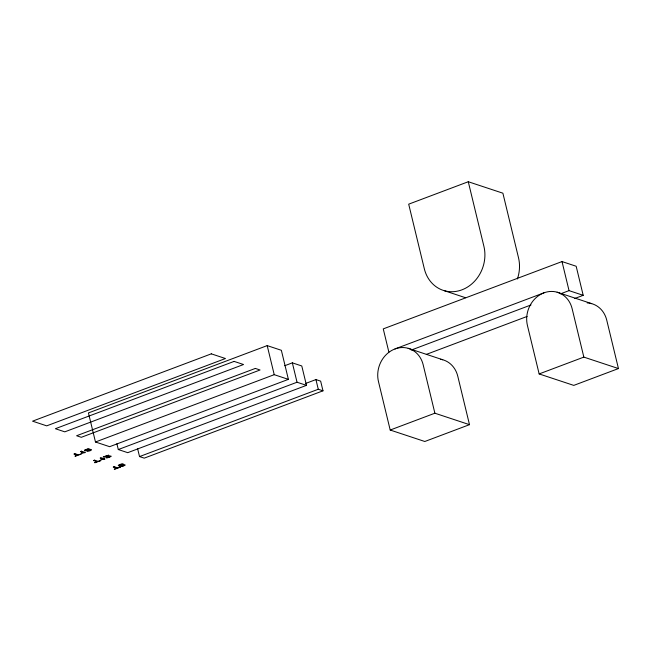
<?xml version="1.0" encoding="UTF-8"?>
<svg xmlns="http://www.w3.org/2000/svg" width="651" height="651" viewBox="0 0 651 651"><rect width="100%" height="100%" fill="white"/><g stroke="black" fill="none" stroke-linecap="round" stroke-linejoin="round"><path stroke-width="0.98" d="M84.654 450.167L87.812 448.897L90.001 449.149A2.368 0.659 -13.6 0 1 89.309 449.719A2.026 0.561 -13.6 0 1 91.14 449.524A2.026 0.561 -13.6 0 1 91.303 450.069C90.652 450.956 85.647 452.006 87.242 450.5A2.392 0.667 -13.6 0 1 85.061 450.769A2.392 0.667 -13.6 0 1 84.744 450.158M106.235 457.743L107.122 457.376M468.272 181.735L408.69 204.17L424.322 268.765A34.584 30.353 -71.7 0 0 461.925 289.841A34.584 30.353 -71.7 0 0 483.905 246.322L468.272 181.735L502.889 193.192L518.513 257.78A34.584 30.353 -71.7 0 1 517.39 278.978M267.195 345.608L88.446 412.929L95.477 441.996L109.637 446.684L288.385 379.362L281.354 350.295L267.195 345.608L274.226 374.675L288.385 379.362M284.739 365.716L292.348 362.851L301.787 365.976L306.475 385.351L127.734 452.673L118.295 449.548L116.887 443.738M574.638 298.54L583.198 295.318L576.168 266.251L562.008 261.564L383.26 328.885L388.883 352.134M95.477 441.996L274.226 374.675M118.295 449.548L297.035 382.227L306.475 385.351M440.491 359.254A25.934 22.769 -71.7 0 1 457.775 376.221L469.493 424.664L424.81 441.492L390.201 430.034L378.475 381.592A25.934 22.769 -71.7 0 1 394.962 348.952L543.919 292.852A25.934 22.769 -71.7 0 1 572.123 308.655L583.841 357.106L618.45 368.564L606.732 320.113A25.934 22.769 -71.7 0 0 589.448 303.154M104.396 459.24L104.982 459.02L101.051 457.718L100.14 458.06L103.208 459.069A5.59 1.554 -13.6 0 0 102.004 459.289A7.194 1.994 -13.6 0 0 100.799 459.565L101.271 459.72A5.314 1.473 -13.6 0 1 104.42 459.215M305.474 383.512L315.93 379.574L320.65 381.136L322.994 390.82L144.245 458.141L139.534 456.579L137.654 448.832M411.212 350.075L531.004 304.953M560.478 293.853L569.039 290.631L583.198 295.318M139.534 456.579L318.274 389.257L322.994 390.82M426.315 354.404L527.098 316.443M390.201 430.034L434.884 413.206L469.493 424.664M543.919 292.852A25.934 22.769 -71.7 0 0 527.432 325.492L539.15 373.934L583.841 357.106M618.45 368.564L573.767 385.392L539.15 373.934M120.166 465.864L120.614 465.815A2.303 0.643 -13.6 0 0 121.371 465.685A2.531 0.7 -13.6 0 0 122.494 465.351L122.909 465.18A2.295 0.635 -13.6 0 0 123.389 464.92L123.682 464.651A2.555 0.708 -13.6 0 0 123.763 464.334L123.413 464.106A3.336 0.928 -13.6 0 0 122.274 464L122.111 464.008M557.101 292.193L591.71 303.651M444.348 290.712L465.498 297.719M408.144 348.301L442.753 359.759M562.008 261.564L569.039 290.631M434.884 413.206L423.166 364.763A25.934 22.769 -71.7 0 0 394.962 348.952M315.93 379.574L318.274 389.257M292.348 362.851L297.035 382.227M106.268 457.734A2.799 0.773 -13.6 0 0 107.675 457.783L111.28 456.245L109.278 455.969A11.987 3.328 -13.6 0 0 108.139 456.123L106.113 456.432A7.177 1.986 -13.6 0 1 105.633 456.497A3.41 0.944 -13.6 0 1 104.99 456.554L108.627 455.187L103.265 456.88A1.888 0.521 -13.6 0 0 103.672 456.953A3.963 1.099 -13.6 0 0 104.827 456.896M110.231 456.636A1.741 0.48 -13.6 0 1 108.725 457.295A1.741 0.48 -13.6 0 1 107.106 457.376M110.385 456.603A1.912 0.529 -13.6 0 0 108.961 456.343L108.766 456.335A16.08 4.459 -13.6 0 0 106.609 456.652A11.751 3.255 -13.6 0 1 104.819 456.904M85.55 450.167A1.798 0.496 -13.6 0 0 87.852 450.15A1.798 0.496 -13.6 0 0 88.707 449.157A1.798 0.496 -13.6 0 0 85.842 449.825A1.554 0.431 -13.6 0 0 85.558 450.15M122.119 464.008A2.506 0.692 -13.6 0 0 120.085 464.423L119.019 464.863A2.628 0.732 -13.6 0 0 118.515 465.188L118.417 465.278A2.628 0.732 -13.6 0 0 118.279 465.587L119.654 466.295L122.095 466.311A2.506 0.692 -13.6 0 0 122.966 466.116L124.707 465.432A2.181 0.602 -13.6 0 0 125.155 464.936L124.024 465.042A2.099 0.578 -13.6 0 1 124.121 465.302A1.473 0.407 -13.6 0 1 122.551 465.953A2.449 0.675 -13.6 0 1 121.411 466.059M121.371 466.083A5.851 1.619 -13.6 0 1 120.215 465.847M120.5 465.628A2.222 0.618 -13.6 0 1 119.345 465.31A1.774 0.496 -13.6 0 1 119.515 464.977L121.607 464.366L122.681 464.814A1.684 0.464 -13.6 0 1 120.525 465.603M587.161 302.91A25.934 22.769 -71.7 0 1 588.691 303.04M87.698 450.671L90.424 450.053L87.698 450.671M211.298 353.843L32.55 421.164L46.709 425.852L225.458 358.53L211.298 353.843M234.108 361.395L55.359 428.716L64.799 431.841L243.547 364.519L234.108 361.395M255.347 368.425L76.598 435.747L81.318 437.309L260.066 369.988L255.347 368.425M74.865 453.657L73.88 454.032L77.339 455.171L74.889 456.099L75.353 456.245L81.237 454.032L78.315 454.805L74.865 453.657M81.383 451.208L80.472 451.55L83.54 452.559A5.59 1.554 -13.6 0 0 82.343 452.779A7.194 1.994 -13.6 0 0 81.139 453.055L81.603 453.21A5.314 1.473 -13.6 0 1 84.76 452.705L85.322 452.51L81.383 451.208M94.525 460.167L93.549 460.542L96.999 461.681L94.558 462.609L95.022 462.755L100.897 460.542L97.984 461.315L94.525 460.167M114.194 466.686L113.209 467.052L116.667 468.199L114.226 469.119L114.682 469.265L120.565 467.052L117.652 467.825L114.194 466.686"/></g></svg>
